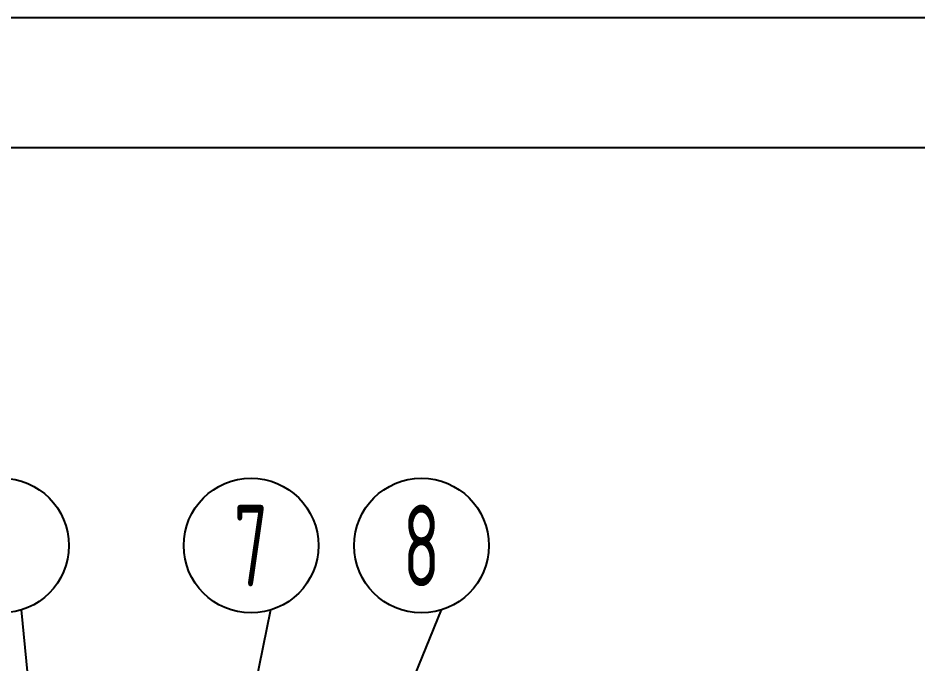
# Model space of a CAD drawing. Header units: millimetres. Extents: x 35720 to 50764, y -47170 to -36532.
# Drawn here: x 41256 to 42497, y -37421 to -36532 of the extents above; entities that cross this region are included whole.
import ezdxf
from ezdxf.enums import TextEntityAlignment as Align

# ---------------------------------------------------------------- set-up
doc = ezdxf.new("R2010")
doc.units = ezdxf.units.MM
doc.header["$LTSCALE"] = 13
doc.layers.add('08', color=1, linetype='Continuous')
doc.layers.add('粗实线', color=4, linetype='Continuous')
doc.layers.add('11', color=3, linetype='Continuous', lineweight=18)
doc.layers.add('标注、文本', color=3, linetype='Continuous', lineweight=25)
doc.styles.get("Standard").update_dxf_attribs({"font": 'gbenor.shx', "bigfont": 'gbcbig.shx'})

msp = doc.modelspace()

# ---------------------------------------------------------------- linework, layer by layer
at = {"layer": '08', "color": 3}
for p, q in [((41260.719, -37348.367), (41351.019, -38282.38)), ((41604.464, -37348.367), (41386.847, -38401.88)), ((41839.355, -37348.367), (41461.019, -38281.88))]:
    msp.add_line(p, q, dxfattribs=at)
for centre in [(41233.76, -37259.558), (41577.504, -37259.558), (41812.396, -37259.558)]:
    msp.add_circle(centre, 92.811, dxfattribs=at)
at = {"layer": '标注、文本'}
msp.add_line((50763.8, -36532.132), (35719.769, -36532.132), dxfattribs=at)
at = {"layer": '粗实线'}
msp.add_line((50584.704, -36711.227), (36615.247, -36711.227), dxfattribs=at)

# ---------------------------------------------------------------- texts
at = {"layer": '11', "width": 0.707}
for s, p in [('7', (41577.504, -37259.558)), ('8', (41812.396, -37259.558))]:
    msp.add_text(s, height=112.5, dxfattribs=at).set_placement(p, align=Align.MIDDLE_CENTER)

doc.saveas('drawing.dxf')
